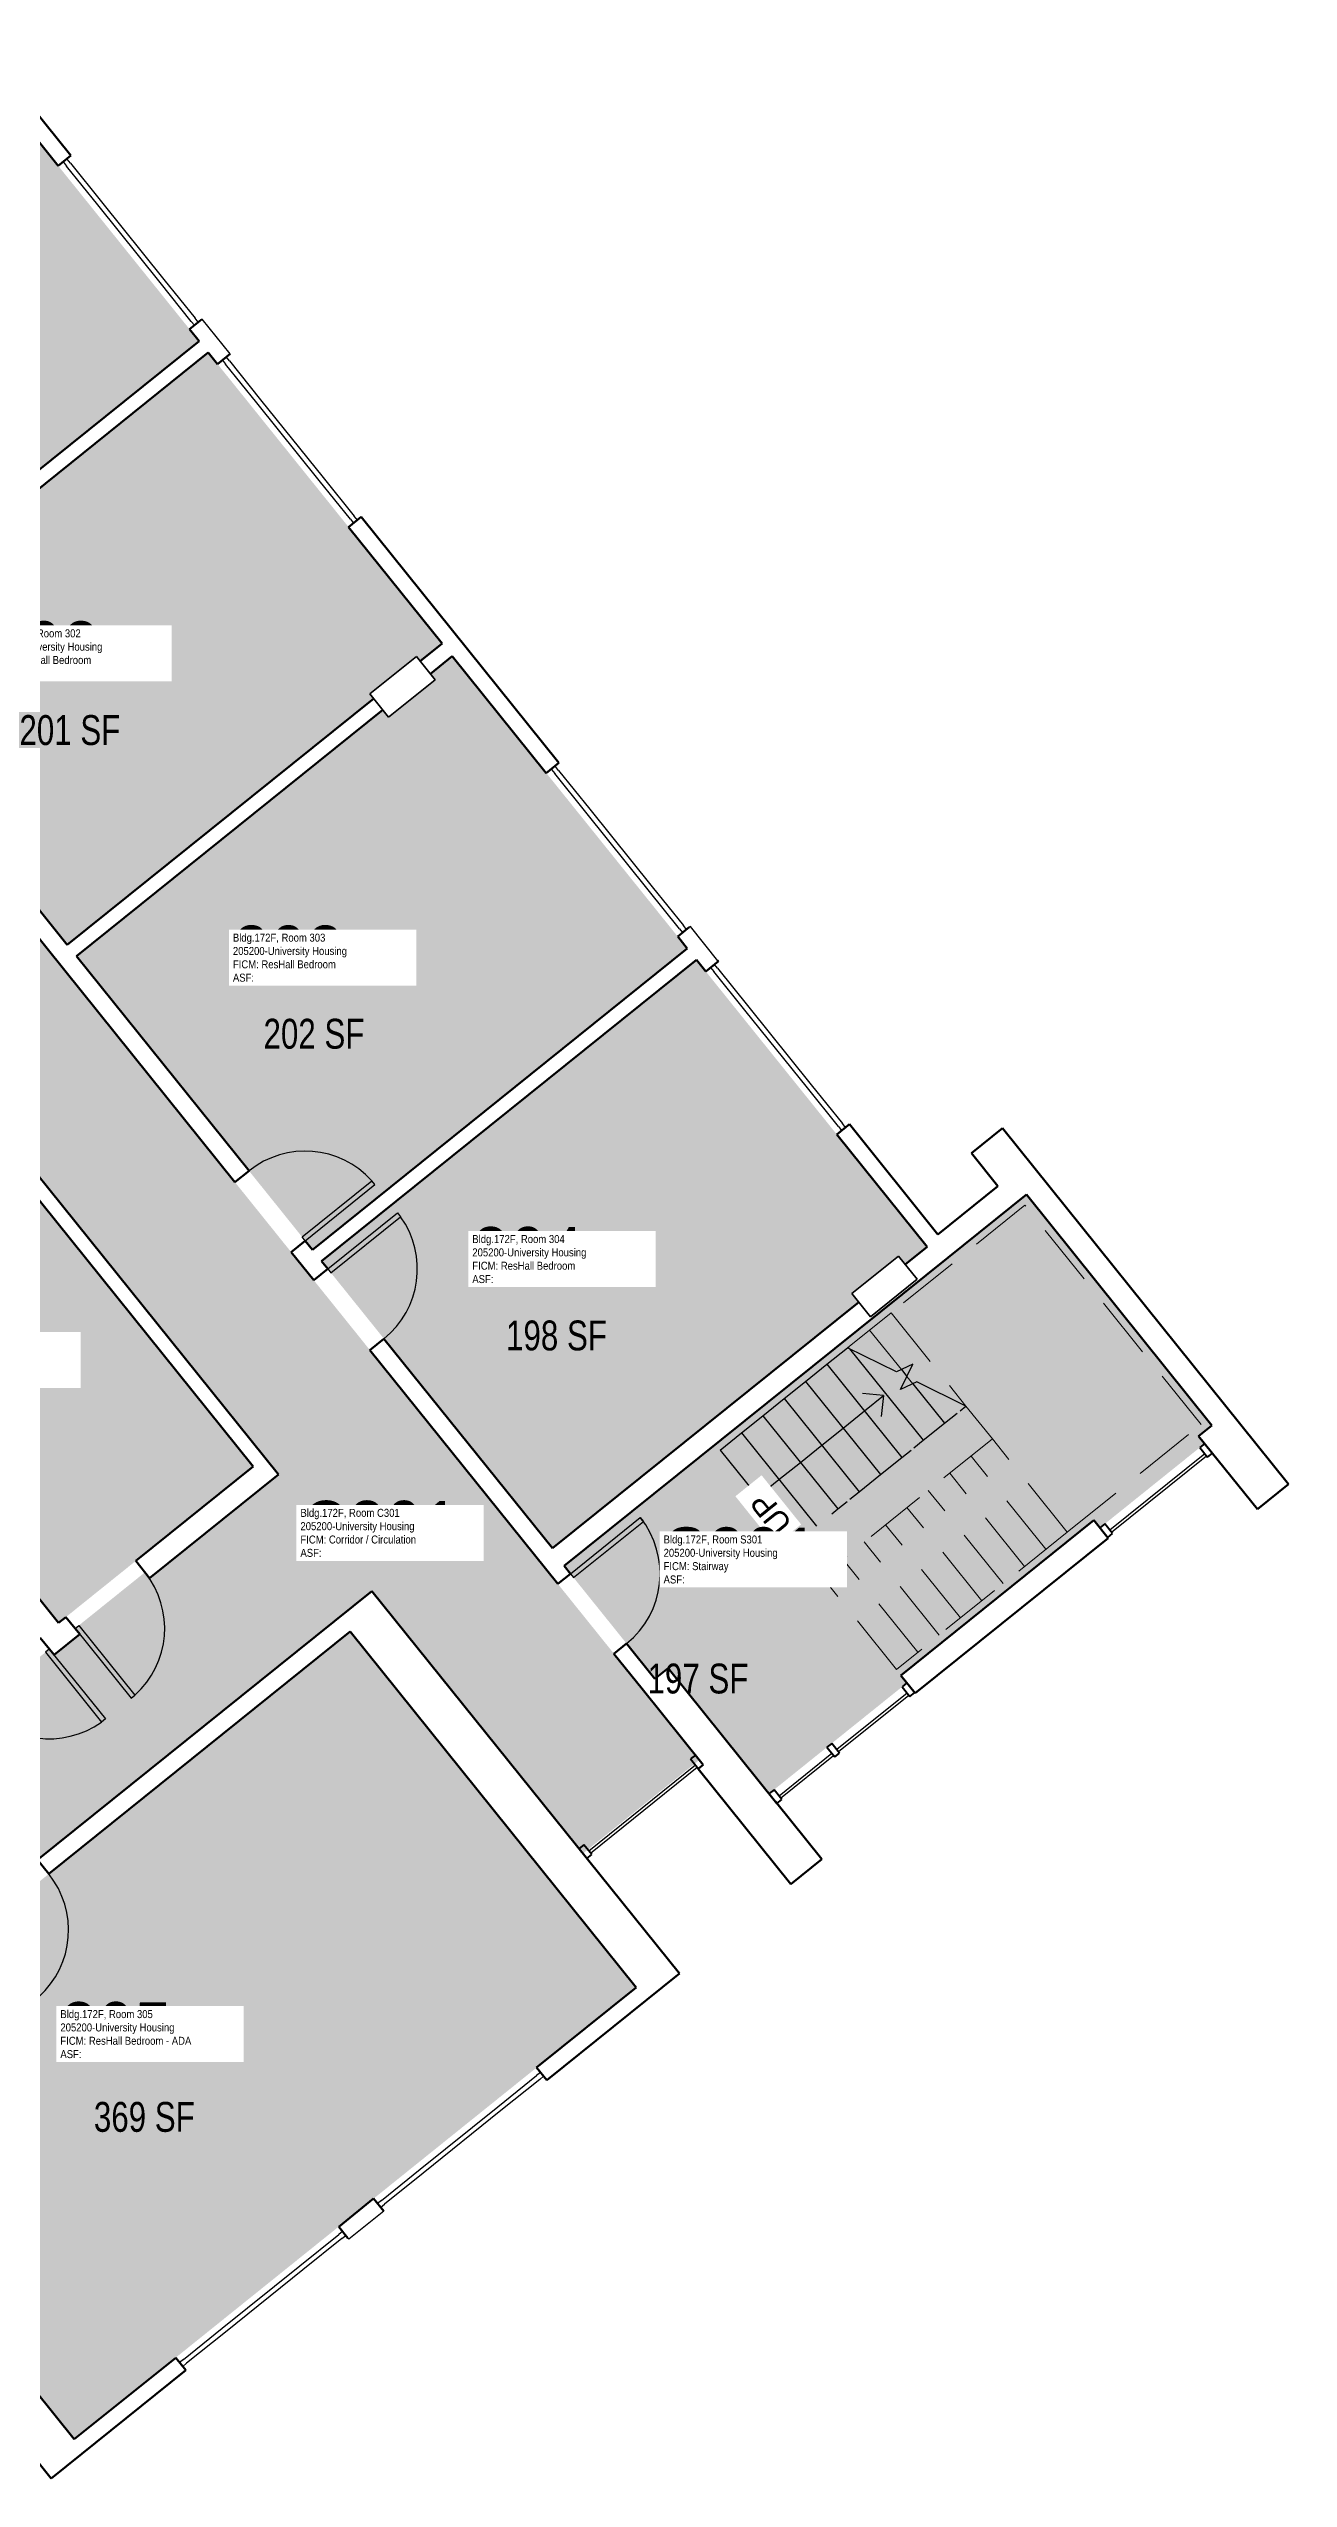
# Model space of a CAD drawing. Header units: inches. Extents: x 69234239 to 69236626, y 27656166 to 27658522.
# Drawn here: x 69236128 to 69236626, y 27656343 to 27657319 of the extents above; entities that cross this region are included whole.
import ezdxf
from ezdxf.enums import TextEntityAlignment as Align

# ---------------------------------------------------------------- set-up
doc = ezdxf.new("R2010")
doc.units = ezdxf.units.IN
doc.header["$LTSCALE"] = 100
doc.header["$MEASUREMENT"] = 0
doc.linetypes.add('DASHED2', pattern=[0.375, 0.25, -0.125])
for name, color, linetype in [('A-COLS', 5, 'CONTINUOUS'), ('A-DOOR', 2, 'CONTINUOUS'), ('A-FLOR', 3, 'CONTINUOUS'), ('A-GLAZ', 1, 'CONTINUOUS'), ('A-IDEN-RNUM', 7, 'CONTINUOUS'), ('A-IDEN-SNUM', 4, 'CONTINUOUS'), ('A-IDEN-VNUM', 4, 'CONTINUOUS'), ('A-WALL', 5, 'CONTINUOUS'), ('AREA-TEXT', 3, 'CONTINUOUS'), ('Rooms-Category-Color', 7, 'CONTINUOUS'), ('Rooms-College-Color', 7, 'CONTINUOUS'), ('Rooms-Department-Color', 7, 'CONTINUOUS'), ('Rooms-Division-Color', 7, 'CONTINUOUS'), ('Rooms-Information', 7, 'CONTINUOUS')]:
    doc.layers.add(name, color=color, linetype=linetype)
doc.styles.add('Arial', font='arial.ttf')
doc.styles.add('CP_AREA', font='arial.ttf', dxfattribs={"height": 15})
doc.styles.add('CP_ROOMSNUMBER', font='arial.ttf', dxfattribs={"height": 1})
doc.styles.add('CP_ROOMVNUMBER', font='arial.ttf', dxfattribs={"width": 0.85, "height": 0.075})

# ---------------------------------------------------------------- blocks, each defined once
blk = doc.blocks.new('Single-Flush Vision - 36_ x 84_ - 90 MIN-2273797-LEVEL 3')
at = {"layer": 'A-DOOR'}
for p, q in [((16, -3.25), (16, -39.25)), ((18, -3.25), (16, -3.25)), ((18, -3.25), (18, -39.25)), ((18, -39.25), (16, -39.25))]:
    blk.add_line(p, q, dxfattribs=at)
at = {"layer": 'A-DOOR', "lineweight": 25}
blk.add_arc((18, -3.25), 36, 180, 270, dxfattribs=at)
blk = doc.blocks.new('08_Single-Flush - 08_Single-Flush_3_-0_ x 7_-0_-5597139-LEVEL 3')
at = {"layer": 'A-DOOR', "color": 7}
for p, q in [((16, -3.62), (16, -39.57)), ((18, -3.62), (16, -3.62)), ((18, -3.62), (18, -39.57)), ((18, -39.57), (16, -39.57))]:
    blk.add_line(p, q, dxfattribs=at)
at = {"layer": 'A-DOOR', "lineweight": 25}
blk.add_arc((18, -3.62), 36, 180, 266.81526, dxfattribs=at)
blk = doc.blocks.new('08_Single-Flush - 08_Single-Flush_3_-0_ x 7_-0_-5597140-LEVEL 3')
at = {"layer": 'A-DOOR', "color": 7}
for p, q in [((16, 3.62), (16, 39.57)), ((18, 39.57), (16, 39.57)), ((18, 3.62), (18, 39.57)), ((18, 3.62), (16, 3.62))]:
    blk.add_line(p, q, dxfattribs=at)
at = {"layer": 'A-DOOR', "lineweight": 25}
blk.add_arc((18, 3.62), 36, 93.18474, 180, dxfattribs=at)
blk = doc.blocks.new('08_Single-Flush - 08_Single-Flush_3_-0_ x 7_-0_ 45 MIN-2224422-LEVEL 3')
at = {"layer": 'A-DOOR', "color": 7}
for p, q in [((16, -2.94), (16, -38.88)), ((18, -2.94), (16, -2.94)), ((18, -2.94), (18, -38.88)), ((18, -38.88), (16, -38.88))]:
    blk.add_line(p, q, dxfattribs=at)
at = {"layer": 'A-DOOR', "lineweight": 25}
blk.add_arc((18, -2.94), 36, 180, 266.81526, dxfattribs=at)
blk = doc.blocks.new('08_Single-Flush - 08_Single-Flush_3_-0_ x 7_-0_ 45 MIN-2224386-LEVEL 3')
at = {"layer": 'A-DOOR', "color": 7}
for p, q in [((16, 2.94), (16, 38.88)), ((18, 38.88), (16, 38.88)), ((18, 2.94), (18, 38.88)), ((18, 2.94), (16, 2.94))]:
    blk.add_line(p, q, dxfattribs=at)
at = {"layer": 'A-DOOR', "lineweight": 25}
blk.add_arc((18, 2.94), 36, 93.18474, 180, dxfattribs=at)

msp = doc.modelspace()

# ---------------------------------------------------------------- hatches: boundary and pattern name
at = {"layer": 'Rooms-Category-Color', "true_color": 0x728ef3}
for points in [[(69236188.82, 27657201.5), (69236094.46, 27657318.9), (69236091.57, 27657316.58), (69236089.29, 27657314.75), (69236087.34, 27657313.18), (69236085.64, 27657311.81), (69236087.56, 27657309.43), (69236068.85, 27657294.39), (69236066.93, 27657296.78), (69235943.88, 27657197.87), (69235972.77, 27657161.93), (69236038.24, 27657080.47)], [(69236257.42, 27657059.78), (69236259.95, 27657061.82), (69236276.13, 27657074.82), (69236277.66, 27657072.91), (69236286.47, 27657080), (69236192.5, 27657196.92), (69236041.92, 27657075.89), (69236135.89, 27656958.97), (69236258.95, 27657057.88)], [(69236283.65, 27657065.46), (69236264.94, 27657050.43), (69236262.63, 27657053.3), (69236139.58, 27656954.39), (69236234.33, 27656836.5), (69236384.91, 27656957.53), (69236290.54, 27657074.94), (69236281.73, 27657067.85)], [(69236472.49, 27656830.51), (69236481.31, 27656837.6), (69236480.48, 27656838.62), (69236388.59, 27656952.95), (69236238.01, 27656831.93), (69236330.73, 27656716.57), (69236453.78, 27656815.47), (69236451, 27656818.93), (69236469.71, 27656833.97)], [(69236249.56, 27656683.08), (69236023.76, 27656501.6), (69236138.64, 27656358.67), (69236364.44, 27656540.15)]]:
    msp.add_hatch(color=171, dxfattribs=at).paths.add_polyline_path(points)
at = {"layer": 'Rooms-Category-Color', "true_color": 0xadadad}
for points in [[(69235420.57, 27657225.02), (69235373.81, 27657187.43), (69235492.64, 27657039.58), (69235590.3, 27656918.09), (69235673.7, 27656814.32), (69235786.81, 27656673.59), (69235869.39, 27656570.85), (69235982.98, 27656429.53), (69236021.56, 27656381.53), (69236043.98, 27656353.63), (69236090.7, 27656391.18), (69236005.97, 27656496.6), (69236017.42, 27656505.8), (69236246.82, 27656690.18), (69236258.27, 27656699.38), (69236343, 27656593.96), (69236389.26, 27656631.14), (69236389.76, 27656631.55), (69236372.3, 27656653.28), (69236366.82, 27656660.1), (69236327.74, 27656708.71), (69236325.08, 27656712.03), (69236325.04, 27656712.08), (69236230.52, 27656829.67), (69236132.08, 27656952.14), (69236034.43, 27657073.64), (69235968.96, 27657155.09), (69235922.19, 27657117.51), (69235925.58, 27657113.29), (69235960.98, 27657069.25), (69235970.06, 27657057.95), (69236102.91, 27656892.66), (69236216.96, 27656750.77), (69236220.68, 27656746.15), (69236168.94, 27656704.56), (69236167.06, 27656706.9), (69236139, 27656684.35), (69236140.88, 27656682.01), (69236130.55, 27656673.71), (69236128.67, 27656676.05), (69236100.61, 27656653.49), (69236102.49, 27656651.16), (69236053.49, 27656611.77), (69235973.06, 27656547.12), (69235968.43, 27656543.4), (69235876.39, 27656657.91), (69235878.73, 27656659.79), (69235854.77, 27656689.61), (69235852.43, 27656687.73), (69235850.63, 27656689.97), (69235716.87, 27656856.38), (69235697.69, 27656880.24), (69235661.16, 27656925.7), (69235657.85, 27656929.81), (69235662.53, 27656933.57), (69235661.9, 27656934.35), (69235655.58, 27656932.63), (69235637.42, 27656955.24), (69235538.18, 27657078.7), (69235540.52, 27657080.58), (69235515.85, 27657111.27), (69235513.52, 27657109.39), (69235502.13, 27657123.56), (69235484.91, 27657144.98), (69235482.63, 27657147.81), (69235482.6, 27657147.86), (69235430.64, 27657212.5)], [(69236164.26, 27656712.19), (69236210.54, 27656749.38), (69236098.29, 27656889.03), (69236020.16, 27656826.23), (69236132.4, 27656686.58), (69236134.44, 27656688.22)], [(69236335.47, 27656709.47), (69236371.88, 27656664.17), (69236377.24, 27656668.48), (69236382.72, 27656661.66), (69236417.81, 27656618.01), (69236419.75, 27656619.58), (69236473.15, 27656662.49), (69236470.72, 27656665.51), (69236548.22, 27656727.81), (69236550.65, 27656724.79), (69236592.74, 27656758.62), (69236590.31, 27656761.64), (69236595.67, 27656765.94), (69236521.12, 27656858.7), (69236491.75, 27656835.09), (69236489.7, 27656833.44), (69236489.7, 27656833.44), (69236489.17, 27656833.01), (69236477.82, 27656823.88), (69236459.11, 27656808.85), (69236336.1, 27656709.98)]]:
    msp.add_hatch(color=253, dxfattribs=at).paths.add_polyline_path(points)
at = {"layer": 'Rooms-College-Color', "true_color": 0xadadad}
for points in [[(69236188.82, 27657201.5), (69236094.46, 27657318.9), (69236091.57, 27657316.58), (69236089.29, 27657314.75), (69236087.34, 27657313.18), (69236085.64, 27657311.81), (69236087.56, 27657309.43), (69236068.85, 27657294.39), (69236066.93, 27657296.78), (69235943.88, 27657197.87), (69235972.77, 27657161.93), (69236038.24, 27657080.47)], [(69235420.57, 27657225.02), (69235373.81, 27657187.43), (69235492.64, 27657039.58), (69235590.3, 27656918.09), (69235673.7, 27656814.32), (69235786.81, 27656673.59), (69235869.39, 27656570.85), (69235982.98, 27656429.53), (69236021.56, 27656381.53), (69236043.98, 27656353.63), (69236090.7, 27656391.18), (69236005.97, 27656496.6), (69236017.42, 27656505.8), (69236246.82, 27656690.18), (69236258.27, 27656699.38), (69236343, 27656593.96), (69236389.26, 27656631.14), (69236389.76, 27656631.55), (69236372.3, 27656653.28), (69236366.82, 27656660.1), (69236327.74, 27656708.71), (69236325.08, 27656712.03), (69236325.04, 27656712.08), (69236230.52, 27656829.67), (69236132.08, 27656952.14), (69236034.43, 27657073.64), (69235968.96, 27657155.09), (69235922.19, 27657117.51), (69235925.58, 27657113.29), (69235960.98, 27657069.25), (69235970.06, 27657057.95), (69236102.91, 27656892.66), (69236216.96, 27656750.77), (69236220.68, 27656746.15), (69236168.94, 27656704.56), (69236167.06, 27656706.9), (69236139, 27656684.35), (69236140.88, 27656682.01), (69236130.55, 27656673.71), (69236128.67, 27656676.05), (69236100.61, 27656653.49), (69236102.49, 27656651.16), (69236053.49, 27656611.77), (69235973.06, 27656547.12), (69235968.43, 27656543.4), (69235876.39, 27656657.91), (69235878.73, 27656659.79), (69235854.77, 27656689.61), (69235852.43, 27656687.73), (69235850.63, 27656689.97), (69235716.87, 27656856.38), (69235697.69, 27656880.24), (69235661.16, 27656925.7), (69235657.85, 27656929.81), (69235662.53, 27656933.57), (69235661.9, 27656934.35), (69235655.58, 27656932.63), (69235637.42, 27656955.24), (69235538.18, 27657078.7), (69235540.52, 27657080.58), (69235515.85, 27657111.27), (69235513.52, 27657109.39), (69235502.13, 27657123.56), (69235484.91, 27657144.98), (69235482.63, 27657147.81), (69235482.6, 27657147.86), (69235430.64, 27657212.5)], [(69236257.42, 27657059.78), (69236259.95, 27657061.82), (69236276.13, 27657074.82), (69236277.66, 27657072.91), (69236286.47, 27657080), (69236192.5, 27657196.92), (69236041.92, 27657075.89), (69236135.89, 27656958.97), (69236258.95, 27657057.88)], [(69236283.65, 27657065.46), (69236264.94, 27657050.43), (69236262.63, 27657053.3), (69236139.58, 27656954.39), (69236234.33, 27656836.5), (69236384.91, 27656957.53), (69236290.54, 27657074.94), (69236281.73, 27657067.85)], [(69236472.49, 27656830.51), (69236481.31, 27656837.6), (69236480.48, 27656838.62), (69236388.59, 27656952.95), (69236238.01, 27656831.93), (69236330.73, 27656716.57), (69236453.78, 27656815.47), (69236451, 27656818.93), (69236469.71, 27656833.97)], [(69236164.26, 27656712.19), (69236210.54, 27656749.38), (69236098.29, 27656889.03), (69236020.16, 27656826.23), (69236132.4, 27656686.58), (69236134.44, 27656688.22)], [(69236335.47, 27656709.47), (69236371.88, 27656664.17), (69236377.24, 27656668.48), (69236382.72, 27656661.66), (69236417.81, 27656618.01), (69236419.75, 27656619.58), (69236473.15, 27656662.49), (69236470.72, 27656665.51), (69236548.22, 27656727.81), (69236550.65, 27656724.79), (69236592.74, 27656758.62), (69236590.31, 27656761.64), (69236595.67, 27656765.94), (69236521.12, 27656858.7), (69236491.75, 27656835.09), (69236489.7, 27656833.44), (69236489.7, 27656833.44), (69236489.17, 27656833.01), (69236477.82, 27656823.88), (69236459.11, 27656808.85), (69236336.1, 27656709.98)], [(69236249.56, 27656683.08), (69236023.76, 27656501.6), (69236138.64, 27656358.67), (69236364.44, 27656540.15)]]:
    msp.add_hatch(color=253, dxfattribs=at).paths.add_polyline_path(points)
at = {"layer": 'Rooms-Department-Color', "true_color": 0x604aed}
for points in [[(69236188.82, 27657201.5), (69236094.46, 27657318.9), (69236091.57, 27657316.58), (69236089.29, 27657314.75), (69236087.34, 27657313.18), (69236085.64, 27657311.81), (69236087.56, 27657309.43), (69236068.85, 27657294.39), (69236066.93, 27657296.78), (69235943.88, 27657197.87), (69235972.77, 27657161.93), (69236038.24, 27657080.47)], [(69236257.42, 27657059.78), (69236259.95, 27657061.82), (69236276.13, 27657074.82), (69236277.66, 27657072.91), (69236286.47, 27657080), (69236192.5, 27657196.92), (69236041.92, 27657075.89), (69236135.89, 27656958.97), (69236258.95, 27657057.88)], [(69236283.65, 27657065.46), (69236264.94, 27657050.43), (69236262.63, 27657053.3), (69236139.58, 27656954.39), (69236234.33, 27656836.5), (69236384.91, 27656957.53), (69236290.54, 27657074.94), (69236281.73, 27657067.85)], [(69236472.49, 27656830.51), (69236481.31, 27656837.6), (69236480.48, 27656838.62), (69236388.59, 27656952.95), (69236238.01, 27656831.93), (69236330.73, 27656716.57), (69236453.78, 27656815.47), (69236451, 27656818.93), (69236469.71, 27656833.97)], [(69236249.56, 27656683.08), (69236023.76, 27656501.6), (69236138.64, 27656358.67), (69236364.44, 27656540.15)]]:
    msp.add_hatch(color=173, dxfattribs=at).paths.add_polyline_path(points)
at = {"layer": 'Rooms-Department-Color', "true_color": 0xacacac}
for points in [[(69235420.57, 27657225.02), (69235373.81, 27657187.43), (69235492.64, 27657039.58), (69235590.3, 27656918.09), (69235673.7, 27656814.32), (69235786.81, 27656673.59), (69235869.39, 27656570.85), (69235982.98, 27656429.53), (69236021.56, 27656381.53), (69236043.98, 27656353.63), (69236090.7, 27656391.18), (69236005.97, 27656496.6), (69236017.42, 27656505.8), (69236246.82, 27656690.18), (69236258.27, 27656699.38), (69236343, 27656593.96), (69236389.26, 27656631.14), (69236389.76, 27656631.55), (69236372.3, 27656653.28), (69236366.82, 27656660.1), (69236327.74, 27656708.71), (69236325.08, 27656712.03), (69236325.04, 27656712.08), (69236230.52, 27656829.67), (69236132.08, 27656952.14), (69236034.43, 27657073.64), (69235968.96, 27657155.09), (69235922.19, 27657117.51), (69235925.58, 27657113.29), (69235960.98, 27657069.25), (69235970.06, 27657057.95), (69236102.91, 27656892.66), (69236216.96, 27656750.77), (69236220.68, 27656746.15), (69236168.94, 27656704.56), (69236167.06, 27656706.9), (69236139, 27656684.35), (69236140.88, 27656682.01), (69236130.55, 27656673.71), (69236128.67, 27656676.05), (69236100.61, 27656653.49), (69236102.49, 27656651.16), (69236053.49, 27656611.77), (69235973.06, 27656547.12), (69235968.43, 27656543.4), (69235876.39, 27656657.91), (69235878.73, 27656659.79), (69235854.77, 27656689.61), (69235852.43, 27656687.73), (69235850.63, 27656689.97), (69235716.87, 27656856.38), (69235697.69, 27656880.24), (69235661.16, 27656925.7), (69235657.85, 27656929.81), (69235662.53, 27656933.57), (69235661.9, 27656934.35), (69235655.58, 27656932.63), (69235637.42, 27656955.24), (69235538.18, 27657078.7), (69235540.52, 27657080.58), (69235515.85, 27657111.27), (69235513.52, 27657109.39), (69235502.13, 27657123.56), (69235484.91, 27657144.98), (69235482.63, 27657147.81), (69235482.6, 27657147.86), (69235430.64, 27657212.5)], [(69236164.26, 27656712.19), (69236210.54, 27656749.38), (69236098.29, 27656889.03), (69236020.16, 27656826.23), (69236132.4, 27656686.58), (69236134.44, 27656688.22)], [(69236335.47, 27656709.47), (69236371.88, 27656664.17), (69236377.24, 27656668.48), (69236382.72, 27656661.66), (69236417.81, 27656618.01), (69236419.75, 27656619.58), (69236473.15, 27656662.49), (69236470.72, 27656665.51), (69236548.22, 27656727.81), (69236550.65, 27656724.79), (69236592.74, 27656758.62), (69236590.31, 27656761.64), (69236595.67, 27656765.94), (69236521.12, 27656858.7), (69236491.75, 27656835.09), (69236489.7, 27656833.44), (69236489.7, 27656833.44), (69236489.17, 27656833.01), (69236477.82, 27656823.88), (69236459.11, 27656808.85), (69236336.1, 27656709.98)]]:
    msp.add_hatch(color=253, dxfattribs=at).paths.add_polyline_path(points)
at = {"layer": 'Rooms-Division-Color', "true_color": 0x604aed}
for points in [[(69236188.82, 27657201.5), (69236094.46, 27657318.9), (69236091.57, 27657316.58), (69236089.29, 27657314.75), (69236087.34, 27657313.18), (69236085.64, 27657311.81), (69236087.56, 27657309.43), (69236068.85, 27657294.39), (69236066.93, 27657296.78), (69235943.88, 27657197.87), (69235972.77, 27657161.93), (69236038.24, 27657080.47)], [(69236257.42, 27657059.78), (69236259.95, 27657061.82), (69236276.13, 27657074.82), (69236277.66, 27657072.91), (69236286.47, 27657080), (69236192.5, 27657196.92), (69236041.92, 27657075.89), (69236135.89, 27656958.97), (69236258.95, 27657057.88)], [(69236283.65, 27657065.46), (69236264.94, 27657050.43), (69236262.63, 27657053.3), (69236139.58, 27656954.39), (69236234.33, 27656836.5), (69236384.91, 27656957.53), (69236290.54, 27657074.94), (69236281.73, 27657067.85)], [(69236472.49, 27656830.51), (69236481.31, 27656837.6), (69236480.48, 27656838.62), (69236388.59, 27656952.95), (69236238.01, 27656831.93), (69236330.73, 27656716.57), (69236453.78, 27656815.47), (69236451, 27656818.93), (69236469.71, 27656833.97)], [(69236249.56, 27656683.08), (69236023.76, 27656501.6), (69236138.64, 27656358.67), (69236364.44, 27656540.15)]]:
    msp.add_hatch(color=173, dxfattribs=at).paths.add_polyline_path(points)
at = {"layer": 'Rooms-Division-Color', "true_color": 0xadadad}
for points in [[(69235420.57, 27657225.02), (69235373.81, 27657187.43), (69235492.64, 27657039.58), (69235590.3, 27656918.09), (69235673.7, 27656814.32), (69235786.81, 27656673.59), (69235869.39, 27656570.85), (69235982.98, 27656429.53), (69236021.56, 27656381.53), (69236043.98, 27656353.63), (69236090.7, 27656391.18), (69236005.97, 27656496.6), (69236017.42, 27656505.8), (69236246.82, 27656690.18), (69236258.27, 27656699.38), (69236343, 27656593.96), (69236389.26, 27656631.14), (69236389.76, 27656631.55), (69236372.3, 27656653.28), (69236366.82, 27656660.1), (69236327.74, 27656708.71), (69236325.08, 27656712.03), (69236325.04, 27656712.08), (69236230.52, 27656829.67), (69236132.08, 27656952.14), (69236034.43, 27657073.64), (69235968.96, 27657155.09), (69235922.19, 27657117.51), (69235925.58, 27657113.29), (69235960.98, 27657069.25), (69235970.06, 27657057.95), (69236102.91, 27656892.66), (69236216.96, 27656750.77), (69236220.68, 27656746.15), (69236168.94, 27656704.56), (69236167.06, 27656706.9), (69236139, 27656684.35), (69236140.88, 27656682.01), (69236130.55, 27656673.71), (69236128.67, 27656676.05), (69236100.61, 27656653.49), (69236102.49, 27656651.16), (69236053.49, 27656611.77), (69235973.06, 27656547.12), (69235968.43, 27656543.4), (69235876.39, 27656657.91), (69235878.73, 27656659.79), (69235854.77, 27656689.61), (69235852.43, 27656687.73), (69235850.63, 27656689.97), (69235716.87, 27656856.38), (69235697.69, 27656880.24), (69235661.16, 27656925.7), (69235657.85, 27656929.81), (69235662.53, 27656933.57), (69235661.9, 27656934.35), (69235655.58, 27656932.63), (69235637.42, 27656955.24), (69235538.18, 27657078.7), (69235540.52, 27657080.58), (69235515.85, 27657111.27), (69235513.52, 27657109.39), (69235502.13, 27657123.56), (69235484.91, 27657144.98), (69235482.63, 27657147.81), (69235482.6, 27657147.86), (69235430.64, 27657212.5)], [(69236164.26, 27656712.19), (69236210.54, 27656749.38), (69236098.29, 27656889.03), (69236020.16, 27656826.23), (69236132.4, 27656686.58), (69236134.44, 27656688.22)], [(69236335.47, 27656709.47), (69236371.88, 27656664.17), (69236377.24, 27656668.48), (69236382.72, 27656661.66), (69236417.81, 27656618.01), (69236419.75, 27656619.58), (69236473.15, 27656662.49), (69236470.72, 27656665.51), (69236548.22, 27656727.81), (69236550.65, 27656724.79), (69236592.74, 27656758.62), (69236590.31, 27656761.64), (69236595.67, 27656765.94), (69236521.12, 27656858.7), (69236491.75, 27656835.09), (69236489.7, 27656833.44), (69236489.7, 27656833.44), (69236489.17, 27656833.01), (69236477.82, 27656823.88), (69236459.11, 27656808.85), (69236336.1, 27656709.98)]]:
    msp.add_hatch(color=253, dxfattribs=at).paths.add_polyline_path(points)

# ---------------------------------------------------------------- linework, layer by layer
at = {"layer": 'A-COLS', "lineweight": 35}
for p, q in [((69236257.42, 27657059.78), (69236276.13, 27657074.82)), ((69236276.13, 27657074.82), (69236283.65, 27657065.46)), ((69236283.65, 27657065.46), (69236264.94, 27657050.43)), ((69236264.94, 27657050.43), (69236257.42, 27657059.78)), ((69236451, 27656818.93), (69236469.71, 27656833.97)), ((69236469.71, 27656833.97), (69236477.23, 27656824.62)), ((69236477.23, 27656824.62), (69236458.52, 27656809.58)), ((69236458.52, 27656809.58), (69236451, 27656818.93))]:
    msp.add_line(p, q, dxfattribs=at)
at = {"layer": 'A-FLOR', "linetype": 'DASHED2', "lineweight": 5}
for p, q in [((69236520.52, 27656854.36), (69236466.74, 27656811.13)), ((69236591.31, 27656766.28), (69236520.52, 27656854.36)), ((69236449.29, 27656797.11), (69236466.74, 27656811.13)), ((69236466.74, 27656811.13), (69236496.81, 27656773.72)), ((69236458.16, 27656804.24), (69236470.96, 27656788.32)), ((69236449.59, 27656797.35), (69236450.1, 27656796.71)), ((69236473.14, 27656785.6), (69236475.49, 27656782.68)), ((69236496.81, 27656773.72), (69236507.46, 27656760.47)), ((69236537.53, 27656723.06), (69236591.31, 27656766.28)), ((69236507.46, 27656760.47), (69236438.87, 27656705.34)), ((69236528.95, 27656716.17), (69236498.88, 27656753.58)), ((69236537.53, 27656723.06), (69236507.46, 27656760.47)), ((69236520.38, 27656709.27), (69236490.31, 27656746.69)), ((69236511.81, 27656702.38), (69236481.73, 27656739.8)), ((69236494.66, 27656688.6), (69236464.59, 27656726.01)), ((69236503.23, 27656695.49), (69236473.16, 27656732.9)), ((69236486.08, 27656681.71), (69236456.01, 27656719.12)), ((69236537.53, 27656723.06), (69236468.94, 27656667.93)), ((69236468.94, 27656667.93), (69236438.87, 27656705.34)), ((69236477.51, 27656674.82), (69236447.44, 27656712.23))]:
    msp.add_line(p, q, dxfattribs=at)
at = {"layer": 'A-FLOR'}
for p, q in [((69236441.01, 27656790.46), (69236449.29, 27656797.11)), ((69236469.01, 27656787.4), (69236449.29, 27656797.11)), ((69236450.1, 27656796.71), (69236479.66, 27656759.94)), ((69236423.87, 27656776.68), (69236432.44, 27656783.57)), ((69236432.44, 27656783.57), (69236441.01, 27656790.46)), ((69236432.44, 27656783.57), (69236462.51, 27656746.15)), ((69236441.01, 27656790.46), (69236471.08, 27656753.05)), ((69236475.53, 27656790.46), (69236469.01, 27656787.4)), ((69236470.56, 27656780.37), (69236475.53, 27656790.46)), ((69236477.09, 27656783.43), (69236470.56, 27656780.37)), ((69236470.96, 27656788.32), (69236473.14, 27656785.6)), ((69236475.49, 27656782.68), (69236488.23, 27656766.83)), ((69236496.81, 27656773.72), (69236477.09, 27656783.43)), ((69236415.29, 27656769.78), (69236423.87, 27656776.68)), ((69236423.87, 27656776.68), (69236453.94, 27656739.26)), ((69236463.69, 27656777.9), (69236455.26, 27656778.81)), ((69236456.05, 27656771.75), (69236463.69, 27656777.9)), ((69236463.69, 27656777.9), (69236462.78, 27656769.46)), ((69236494.47, 27656771.84), (69236496.81, 27656773.72)), ((69236398.14, 27656756), (69236406.72, 27656762.89)), ((69236406.72, 27656762.89), (69236415.29, 27656769.78)), ((69236406.72, 27656762.89), (69236436.79, 27656725.48)), ((69236415.29, 27656769.78), (69236445.36, 27656732.37)), ((69236438.9, 27656757.97), (69236447.48, 27656764.86)), ((69236447.48, 27656764.86), (69236456.05, 27656771.75)), ((69236479.66, 27656759.94), (69236488.23, 27656766.83)), ((69236488.23, 27656766.83), (69236493.3, 27656770.9)), ((69236398.14, 27656756), (69236428.22, 27656718.59)), ((69236430.33, 27656751.08), (69236438.9, 27656757.97)), ((69236462.51, 27656746.15), (69236471.08, 27656753.05)), ((69236471.08, 27656753.05), (69236474.79, 27656756.02)), ((69236475.96, 27656756.96), (69236479.66, 27656759.94)), ((69236413.18, 27656737.3), (69236421.75, 27656744.19)), ((69236421.75, 27656744.19), (69236430.33, 27656751.08)), ((69236453.94, 27656739.26), (69236462.51, 27656746.15)), ((69236445.36, 27656732.37), (69236449.07, 27656735.35)), ((69236450.23, 27656736.29), (69236453.94, 27656739.26)), ((69236442.95, 27656730.43), (69236445.36, 27656732.37))]:
    msp.add_line(p, q, dxfattribs=at)
at = {"layer": 'A-GLAZ'}
for p, q in [((69236134.31, 27657273.31), (69236135.56, 27657271.75)), ((69236148.09, 27657256.16), (69236135.56, 27657271.75)), ((69236137.12, 27657273), (69236135.87, 27657274.56)), ((69236137.12, 27657273), (69236149.65, 27657257.42)), ((69236173.15, 27657224.98), (69236148.09, 27657256.16)), ((69236149.65, 27657257.42), (69236174.71, 27657226.24)), ((69236185.68, 27657209.4), (69236173.15, 27657224.98)), ((69236174.71, 27657226.24), (69236187.24, 27657210.65)), ((69236185.68, 27657209.4), (69236186.93, 27657207.84)), ((69236188.49, 27657209.09), (69236187.24, 27657210.65)), ((69236198.21, 27657193.81), (69236199.46, 27657192.25)), ((69236211.99, 27657176.66), (69236199.46, 27657192.25)), ((69236201.02, 27657193.5), (69236199.77, 27657195.06)), ((69236201.02, 27657193.5), (69236213.55, 27657177.91)), ((69236237.05, 27657145.48), (69236211.99, 27657176.66)), ((69236213.55, 27657177.91), (69236238.61, 27657146.73)), ((69236249.58, 27657129.89), (69236237.05, 27657145.48)), ((69236238.61, 27657146.73), (69236251.14, 27657131.15)), ((69236249.58, 27657129.89), (69236250.83, 27657128.33)), ((69236252.39, 27657129.59), (69236251.14, 27657131.15)), ((69236330.4, 27657029.35), (69236331.65, 27657027.79)), ((69236344.18, 27657012.2), (69236331.65, 27657027.79)), ((69236333.21, 27657029.04), (69236331.95, 27657030.6)), ((69236333.21, 27657029.04), (69236345.74, 27657013.45)), ((69236369.24, 27656981.02), (69236344.18, 27657012.2)), ((69236345.74, 27657013.45), (69236370.8, 27656982.27)), ((69236381.77, 27656965.43), (69236369.24, 27656981.02)), ((69236370.8, 27656982.27), (69236383.33, 27656966.68)), ((69236381.77, 27656965.43), (69236383.02, 27656963.87)), ((69236384.58, 27656965.13), (69236383.33, 27656966.68)), ((69236394.3, 27656949.84), (69236395.55, 27656948.28)), ((69236408.08, 27656932.7), (69236395.55, 27656948.28)), ((69236397.11, 27656949.54), (69236395.86, 27656951.1)), ((69236397.11, 27656949.54), (69236409.64, 27656933.95)), ((69236433.14, 27656901.52), (69236408.08, 27656932.7)), ((69236409.64, 27656933.95), (69236434.7, 27656902.77)), ((69236445.67, 27656885.93), (69236433.14, 27656901.52)), ((69236434.7, 27656902.77), (69236447.23, 27656887.18)), ((69236445.67, 27656885.93), (69236446.92, 27656884.37)), ((69236448.48, 27656885.62), (69236447.23, 27656887.18)), ((69236592.83, 27656754.52), (69236554.64, 27656723.82)), ((69236555.26, 27656723.04), (69236593.45, 27656753.74)), ((69236473.23, 27656658.39), (69236444.98, 27656635.68)), ((69236445.6, 27656634.9), (69236473.86, 27656657.61)), ((69236388.28, 27656629.4), (69236345.42, 27656594.94)), ((69236346.04, 27656594.16), (69236388.91, 27656628.62)), ((69236388.91, 27656628.62), (69236388.28, 27656629.4)), ((69236443.03, 27656634.11), (69236421.79, 27656617.04)), ((69236422.42, 27656616.26), (69236443.66, 27656633.33)), ((69236345.42, 27656594.94), (69236346.04, 27656594.16)), ((69236308.81, 27656492.23), (69236324.4, 27656504.76)), ((69236325.65, 27656503.2), (69236310.07, 27656490.67)), ((69236325.96, 27656506.02), (69236324.4, 27656504.76)), ((69236325.65, 27656503.2), (69236327.21, 27656504.46)), ((69236277.63, 27656467.17), (69236308.81, 27656492.23)), ((69236310.07, 27656490.67), (69236278.89, 27656465.61)), ((69236262.05, 27656454.64), (69236277.63, 27656467.17)), ((69236278.89, 27656465.61), (69236263.3, 27656453.09)), ((69236262.05, 27656454.64), (69236260.49, 27656453.39)), ((69236261.74, 27656451.83), (69236263.3, 27656453.09)), ((69236229.31, 27656428.33), (69236244.9, 27656440.86)), ((69236246.46, 27656442.11), (69236244.9, 27656440.86)), ((69236246.15, 27656439.3), (69236247.71, 27656440.56)), ((69236246.15, 27656439.3), (69236230.56, 27656426.77)), ((69236198.13, 27656403.27), (69236229.31, 27656428.33)), ((69236230.56, 27656426.77), (69236199.39, 27656401.71)), ((69236182.54, 27656390.74), (69236198.13, 27656403.27)), ((69236199.39, 27656401.71), (69236183.8, 27656389.18)), ((69236182.54, 27656390.74), (69236180.98, 27656389.49)), ((69236182.24, 27656387.93), (69236183.8, 27656389.18))]:
    msp.add_line(p, q, dxfattribs=at)
at = {"layer": 'A-GLAZ', "lineweight": 40}
for p, q in [((69236592.74, 27656758.62), (69236590.79, 27656757.05)), ((69236590.79, 27656757.05), (69236593.92, 27656753.15)), ((69236593.92, 27656753.15), (69236595.87, 27656754.72)), ((69236473.15, 27656662.49), (69236471.2, 27656660.92)), ((69236471.2, 27656660.92), (69236474.33, 27656657.03)), ((69236474.33, 27656657.03), (69236476.28, 27656658.59)), ((69236343.38, 27656597.48), (69236341.43, 27656595.91)), ((69236346.51, 27656593.58), (69236343.38, 27656597.48)), ((69236344.56, 27656592.01), (69236346.51, 27656593.58))]:
    msp.add_line(p, q, dxfattribs=at)
at = {"layer": 'A-GLAZ', "lineweight": 40, "extrusion": (0, 0, -1)}
for p, q in [((69236552.6, 27656726.35), (69236550.65, 27656724.79)), ((69236555.73, 27656722.45), (69236552.6, 27656726.35)), ((69236553.78, 27656720.89), (69236555.73, 27656722.45)), ((69236442.94, 27656638.21), (69236440.99, 27656636.65)), ((69236440.99, 27656636.65), (69236444.13, 27656632.75)), ((69236446.07, 27656634.32), (69236442.94, 27656638.21)), ((69236388.2, 27656633.5), (69236386.25, 27656631.93)), ((69236386.25, 27656631.93), (69236389.38, 27656628.03)), ((69236444.13, 27656632.75), (69236446.07, 27656634.32)), ((69236419.75, 27656619.58), (69236417.81, 27656618.01)), ((69236422.89, 27656615.68), (69236419.75, 27656619.58)), ((69236420.94, 27656614.11), (69236422.89, 27656615.68))]:
    msp.add_line(p, q, dxfattribs=at)
at = {"layer": 'A-WALL', "lineweight": 50}
for p, q in [((69236094.46, 27657318.9), (69236132.2, 27657271.94)), ((69236137.27, 27657276.01), (69236102.73, 27657318.98)), ((69236132.2, 27657271.94), (69236137.27, 27657276.01)), ((69236188.82, 27657201.5), (69236038.24, 27657080.47)), ((69236189.61, 27657209.99), (69236184.98, 27657206.27)), ((69236184.98, 27657206.27), (69236188.82, 27657201.5)), ((69236041.92, 27657075.89), (69236192.5, 27657196.92)), ((69236192.5, 27657196.92), (69236196.26, 27657192.24)), ((69236196.26, 27657192.24), (69236201.33, 27657196.31)), ((69236253.95, 27657130.84), (69236248.88, 27657126.77)), ((69236248.88, 27657126.77), (69236286.47, 27657080)), ((69236333.36, 27657032.05), (69236253.95, 27657130.84)), ((69236286.47, 27657080), (69236277.66, 27657072.91)), ((69236281.73, 27657067.85), (69236290.54, 27657074.94)), ((69236290.54, 27657074.94), (69236328.29, 27657027.97)), ((69236220.68, 27656746.15), (69235968.24, 27657060.22)), ((69236258.95, 27657057.88), (69236135.89, 27656958.97)), ((69236139.58, 27656954.39), (69236262.63, 27657053.3)), ((69236061.33, 27657040.17), (69236203.23, 27656863.63)), ((69236135.89, 27656958.97), (69236066.98, 27657044.71)), ((69236328.29, 27657027.97), (69236333.36, 27657032.05)), ((69236384.91, 27656957.53), (69236234.33, 27656836.5)), ((69236385.7, 27656966.03), (69236381.07, 27656962.31)), ((69236381.07, 27656962.31), (69236384.91, 27656957.53)), ((69236208.88, 27656868.17), (69236139.58, 27656954.39)), ((69236238.01, 27656831.93), (69236388.59, 27656952.95)), ((69236388.59, 27656952.95), (69236392.35, 27656948.28)), ((69236392.35, 27656948.28), (69236397.41, 27656952.35)), ((69236397.41, 27656952.35), (69236397.24, 27656952.56)), ((69236098.29, 27656889.03), (69236210.54, 27656749.38)), ((69236450.04, 27656886.88), (69236444.97, 27656882.8)), ((69236444.97, 27656882.8), (69236481.31, 27656837.6)), ((69236485.59, 27656842.65), (69236450.04, 27656886.88)), ((69236511.48, 27656885.26), (69236499.01, 27656875.24)), ((69236626.36, 27656742.33), (69236511.48, 27656885.26)), ((69236499.01, 27656875.24), (69236509.65, 27656861.99)), ((69236203.23, 27656863.63), (69236208.88, 27656868.17)), ((69236509.65, 27656861.99), (69236485.59, 27656842.65)), ((69236489.7, 27656833.44), (69236521.12, 27656858.7)), ((69236521.12, 27656858.7), (69236595.67, 27656765.94)), ((69236231.43, 27656840.11), (69236225.78, 27656835.57)), ((69236225.78, 27656835.57), (69236234.87, 27656824.27)), ((69236234.33, 27656836.5), (69236231.43, 27656840.11)), ((69236240.52, 27656828.81), (69236238.01, 27656831.93)), ((69236335.47, 27656709.47), (69236489.7, 27656833.44)), ((69236481.31, 27656837.6), (69236472.49, 27656830.51)), ((69236132.4, 27656686.58), (69236020.16, 27656826.23)), ((69236234.87, 27656824.27), (69236240.52, 27656828.81)), ((69236330.73, 27656716.57), (69236453.78, 27656815.47)), ((69236263.07, 27656800.75), (69236257.42, 27656796.21)), ((69236257.42, 27656796.21), (69236332.91, 27656702.28)), ((69236330.73, 27656716.57), (69236263.07, 27656800.75)), ((69236595.67, 27656765.94), (69236590.31, 27656761.64)), ((69236590.31, 27656761.64), (69236613.89, 27656732.31)), ((69236210.54, 27656749.38), (69236163.38, 27656711.48)), ((69236168.94, 27656704.56), (69236220.68, 27656746.15)), ((69236613.89, 27656732.31), (69236626.36, 27656742.33)), ((69236548.22, 27656727.81), (69236470.72, 27656665.51)), ((69236553.94, 27656720.69), (69236548.22, 27656727.81)), ((69236476.43, 27656658.4), (69236553.94, 27656720.69)), ((69236163.38, 27656711.48), (69236168.94, 27656704.56)), ((69236332.91, 27656702.28), (69236337.98, 27656706.36)), ((69236337.98, 27656706.36), (69236335.47, 27656709.47)), ((69236258.27, 27656699.38), (69236123.91, 27656591.39)), ((69236381.76, 27656545.73), (69236258.27, 27656699.38)), ((69236135.32, 27656688.93), (69236132.4, 27656686.58)), ((69236140.88, 27656682.01), (69236135.32, 27656688.93)), ((69236124.99, 27656680.63), (69236130.55, 27656673.71)), ((69236128.45, 27656585.74), (69236249.56, 27656683.08)), ((69236130.55, 27656673.71), (69236140.88, 27656682.01)), ((69236249.56, 27656683.08), (69236364.44, 27656540.15)), ((69236360.53, 27656678.3), (69236355.46, 27656674.22)), ((69236371.88, 27656664.17), (69236360.53, 27656678.3)), ((69236355.46, 27656674.22), (69236366.82, 27656660.1)), ((69236377.24, 27656668.48), (69236371.88, 27656664.17)), ((69236420.94, 27656614.11), (69236377.24, 27656668.48)), ((69236470.72, 27656665.51), (69236476.43, 27656658.4)), ((69236366.82, 27656660.1), (69236391.33, 27656629.6)), ((69236389.28, 27656627.96), (69236391.33, 27656629.6)), ((69236389.28, 27656627.96), (69236426.48, 27656581.68)), ((69236438.95, 27656591.7), (69236420.31, 27656614.89)), ((69236123.91, 27656591.39), (69236128.45, 27656585.74)), ((69236426.48, 27656581.68), (69236438.95, 27656591.7)), ((69236364.44, 27656540.15), (69236324.39, 27656507.96)), ((69236328.47, 27656502.9), (69236381.76, 27656545.73)), ((69236138.64, 27656358.67), (69236023.76, 27656501.6)), ((69236324.39, 27656507.96), (69236328.47, 27656502.9)), ((69236005.97, 27656496.6), (69236129.47, 27656342.95)), ((69236258.92, 27656455.34), (69236244.89, 27656444.06)), ((69236262.99, 27656450.27), (69236258.92, 27656455.34)), ((69236244.89, 27656444.06), (69236248.61, 27656439.44)), ((69236179.42, 27656391.44), (69236138.64, 27656358.67)), ((69236183.49, 27656386.37), (69236179.42, 27656391.44)), ((69236129.47, 27656342.95), (69236183.49, 27656386.37))]:
    msp.add_line(p, q, dxfattribs=at)
at = {"layer": 'A-WALL'}
for p, q in [((69236190.05, 27657210.34), (69236189.61, 27657209.99)), ((69236201.33, 27657196.31), (69236190.05, 27657210.34)), ((69236386.14, 27656966.38), (69236385.7, 27656966.03)), ((69236397.24, 27656952.56), (69236386.14, 27656966.38)), ((69236262.99, 27656450.27), (69236248.95, 27656438.99)), ((69236248.95, 27656438.99), (69236248.61, 27656439.44))]:
    msp.add_line(p, q, dxfattribs=at)

# ---------------------------------------------------------------- block references
at = {"layer": 'A-DOOR'}
for name, p, rotation in [('08_Single-Flush - 08_Single-Flush_3_-0_ x 7_-0_-5597140-LEVEL 3', (69236217.33, 27656851.87), 308.7908235744157), ('08_Single-Flush - 08_Single-Flush_3_-0_ x 7_-0_-5597139-LEVEL 3', (69236248.97, 27656812.51), 128.7908235744157), ('Single-Flush Vision - 36_ x 84_ - 90 MIN-2273797-LEVEL 3', (69236346.72, 27656690.29), 128.7908235744157), ('08_Single-Flush - 08_Single-Flush_3_-0_ x 7_-0_ 45 MIN-2224386-LEVEL 3', (69236151.19, 27656697.91), 218.7908235744156), ('08_Single-Flush - 08_Single-Flush_3_-0_ x 7_-0_ 45 MIN-2224422-LEVEL 3', (69236112.8, 27656667.06), 38.79082357441561), ('08_Single-Flush - 08_Single-Flush_3_-0_ x 7_-0_-5597140-LEVEL 3', (69236112.15, 27656577.29), 218.7908235744158)]:
    msp.add_blockref(name, p, dxfattribs=dict(at, rotation=rotation))

# ---------------------------------------------------------------- texts
at = {"layer": 'A-IDEN-RNUM', "style": 'CP_ROOMSNUMBER'}
for s, p in [('0303-00', (69236209.17, 27656955.93)), ('0304-00', (69236305.34, 27656834.86)), ('C301-00', (69236236.29, 27656724.88)), ('S301-00', (69236382.16, 27656714.19)), ('0305-00', (69236139.87, 27656523.53))]:
    msp.add_text(s, height=1, dxfattribs=at).set_placement(p)
at = {"layer": 'A-IDEN-SNUM', "style": 'CP_ROOMSNUMBER'}
for s, p in [('172F030300', (69236209.23, 27656955.93)), ('172F030400', (69236305.39, 27656834.86)), ('172FC30100', (69236236.36, 27656724.88)), ('172FS30100', (69236382.22, 27656714.19)), ('172F030500', (69236139.93, 27656523.53))]:
    msp.add_text(s, height=1, dxfattribs=at).set_placement(p)
at = {"layer": 'A-IDEN-VNUM', "style": 'CP_ROOMVNUMBER', "width": 0.85}
for s, p in [('302', (69236104.16, 27657066.36)), ('303', (69236202.41, 27656944.13)), ('304', (69236298.57, 27656823.06)), ('C301', (69236229.53, 27656713.08)), ('305', (69236133.11, 27656511.73))]:
    msp.add_text(s, height=22.5, dxfattribs=at).set_placement(p)
at = {"layer": 'AREA-TEXT', "style": 'CP_AREA', "width": 0.75}
for s, p in [('201 SF', (69236136.93, 27657045.24)), ('202 SF', (69236234.97, 27656923.26)), ('198 SF', (69236332.39, 27656802.06)), ('864 SF', (69236249.39, 27656720.27)), ('197 SF', (69236389.21, 27656664.25)), ('369 SF', (69236166.83, 27656488.17))]:
    msp.add_text(s, height=12, dxfattribs=at).set_placement(p, align=Align.MIDDLE_CENTER)

# ---------------------------------------------------------------- next in the draw order: texts
at = {"layer": 'A-FLOR', "insert": (69236420.46, 27656720.86), "char_height": 9, "width": 20.851, "attachment_point": 1, "rotation": 128.79082, "line_spacing_factor": 0.941778, "style": 'Arial', "bg_fill": 3, "box_fill_scale": 1.25, "bg_fill_color": 256, "bg_fill_true_color": 13158600, "bg_fill_transparency": 0}
msp.add_mtext('UP', dxfattribs=at)
at = {"layer": 'Rooms-Information', "char_height": 3.2143, "width": 72, "attachment_point": 7, "style": 'CP_ROOMVNUMBER', "bg_fill": 3, "box_fill_scale": 1.5, "bg_fill_color": 256, "bg_fill_true_color": 13158600, "bg_fill_transparency": 0}
for s, insert in [('Bldg.172F, Room 302^M^J205200-University Housing^M^JFICM: ResHall Bedroom^M^JASF: ', (69236104.16, 27657066.36)), ('Bldg.172F, Room 303^M^J205200-University Housing^M^JFICM: ResHall Bedroom^M^JASF: ', (69236202.41, 27656944.13)), ('Bldg.172F, Room 304^M^J205200-University Housing^M^JFICM: ResHall Bedroom^M^JASF: ', (69236298.57, 27656823.06)), ('Bldg.172F, Room 334^M^J205200-University Housing^M^JFICM: Custodial^M^JASF: ', (69236067.65, 27656782.46)), ('Bldg.172F, Room C301^M^J205200-University Housing^M^JFICM: Corridor / Circulation^M^JASF: ', (69236229.53, 27656713.08)), ('Bldg.172F, Room 305^M^J205200-University Housing^M^JFICM: ResHall Bedroom - ADA^M^JASF: ', (69236133.11, 27656511.73))]:
    msp.add_mtext(s, dxfattribs=dict(at, insert=insert))

# ---------------------------------------------------------------- next in the draw order: texts
at = {"layer": 'A-IDEN-VNUM', "style": 'CP_ROOMVNUMBER', "width": 0.85}
msp.add_text('S301', height=22.5, dxfattribs=at).set_placement((69236375.4, 27656702.39))

# ---------------------------------------------------------------- next in the draw order: texts
at = {"layer": 'Rooms-Information', "insert": (69236375.4, 27656702.39), "char_height": 3.2143, "width": 72, "attachment_point": 7, "style": 'CP_ROOMVNUMBER', "bg_fill": 3, "box_fill_scale": 1.5, "bg_fill_color": 256, "bg_fill_true_color": 13158600, "bg_fill_transparency": 0}
msp.add_mtext('Bldg.172F, Room S301^M^J205200-University Housing^M^JFICM: Stairway^M^JASF: ', dxfattribs=at)

doc.saveas('drawing.dxf')
